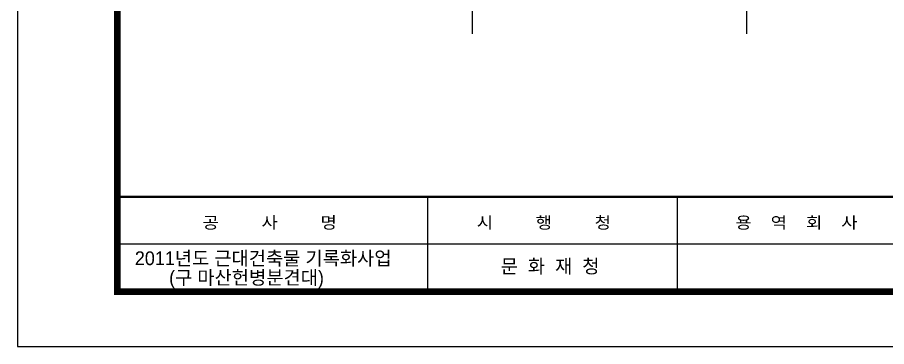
# Model space of a CAD drawing. Extents: x 297566 to 331206, y -129942 to -106182.
# Drawn here: x 297566 to 311493, y -129942 to -124671 of the extents above; entities that cross this region are included whole.
import ezdxf
from ezdxf.enums import TextEntityAlignment as Align

# ---------------------------------------------------------------- set-up
doc = ezdxf.new("R2010")
doc.units = 0
doc.header["$LTSCALE"] = 50
doc.header["$MEASUREMENT"] = 0
doc.linetypes.add('CEN', pattern=[62, 60, -1, 0, -1])
for name, color, linetype in [('CEN', 1, 'CEN'), ('COR', 4, 'CONTINUOUS'), ('HAT', 5, 'CONTINUOUS'), ('WAL', 3, 'CONTINUOUS')]:
    doc.layers.add(name, color=color, linetype=linetype)
doc.styles.add('HY울릉도M', font='HYWULM_0.TTF')

# ---------------------------------------------------------------- blocks, each defined once
blk = doc.blocks.new('20')
at = {"layer": 'COR', "linetype": 'Continuous'}
for p, q in [((242847, -53606), (242847, -57398)), ((252847, -53606), (252847, -57398)), ((308324, -55502), (230424, -55502)), ((308324, -55502), (230424, -55502))]:
    blk.add_line(p, q, dxfattribs=at)
at = {"layer": 'COR', "linetype": 'Continuous', "const_width": 270}
blk.add_lwpolyline([(230424, -2398), (230424, -57398), (308324, -57398), (308324, -2398)], close=True, dxfattribs=at)
at = {"layer": 'COR', "linetype": 'Continuous', "const_width": 94.8}
blk.add_lwpolyline([(308324, -53606), (230424, -53606)], dxfattribs=at)
at = {"layer": 'HAT'}
for p, q in [((226424, -198), (226424, -59598)), ((226424, -59598), (310524, -59598))]:
    blk.add_line(p, q, dxfattribs=at)
at = {"layer": 'WAL', "linetype": 'Continuous', "style": 'HY울릉도M', "width": 1.1}
for s, p in [('공         사         명', (233841, -54872)), ('시         행         청', (244822, -54873)), ('용    역    회    사', (255184, -54873))]:
    blk.add_text(s, height=474.35, dxfattribs=at).set_placement(p)
at = {"layer": 'WAL', "linetype": 'Continuous', "style": 'HY울릉도M'}
blk.add_text('문  화  재  청', height=550, dxfattribs=at).set_placement((249739, -56656), align=Align.RIGHT)

msp = doc.modelspace()

# ---------------------------------------------------------------- linework, layer by layer
at = {"layer": 'CEN'}
for p, q in [((304852.55095, -113268.4923), (304852.55095, -124935.80845)), ((309247.55095, -113268.4923), (309247.55095, -124935.80845))]:
    msp.add_line(p, q, dxfattribs=at)

# ---------------------------------------------------------------- block references
at = {"layer": 'WAL', "xscale": 0.4000000000232831, "yscale": 0.4000000000232831, "zscale": 0.4000000000000001}
msp.add_blockref('20', (206996.48549, -106102.54601), dxfattribs=at)

# ---------------------------------------------------------------- texts
at = {"layer": 'WAL', "linetype": 'Continuous', "style": 'HY울릉도M'}
for s, p in [('2011년도 근대건축물 기록화사업', (299448.10412, -128637.35758)), ('(구 마산헌병분견대)', (299997.35257, -128945.71535))]:
    msp.add_text(s, height=220, dxfattribs=at).set_placement(p)

doc.saveas('drawing.dxf')
